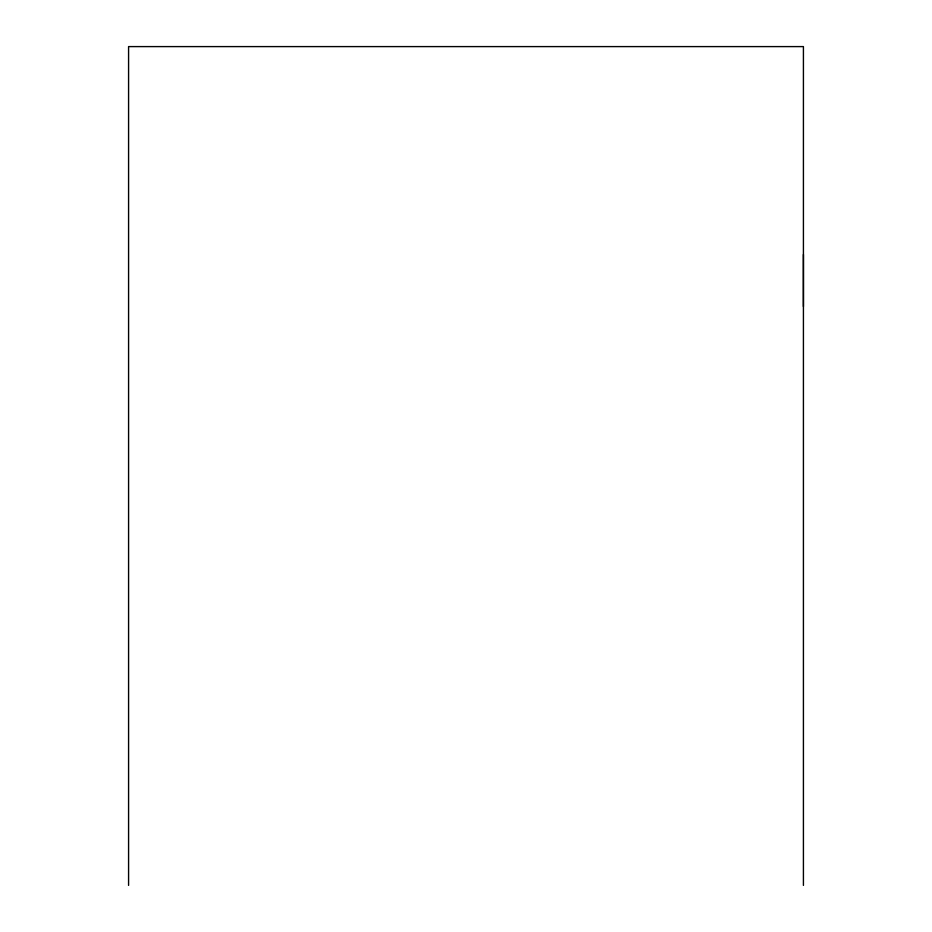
<?xml version="1.0" encoding="UTF-8"?>
<svg xmlns="http://www.w3.org/2000/svg" width="932" height="932" viewBox="0 0 932 932"><rect width="100%" height="100%" fill="white"/><g stroke="black" fill="none" stroke-linecap="round" stroke-linejoin="round"><path stroke-width="1.4" d="M803.419 306.523L803.419 254.471M803.419 885.4L803.419 46.6L128.581 46.6L128.581 885.4"/></g></svg>
